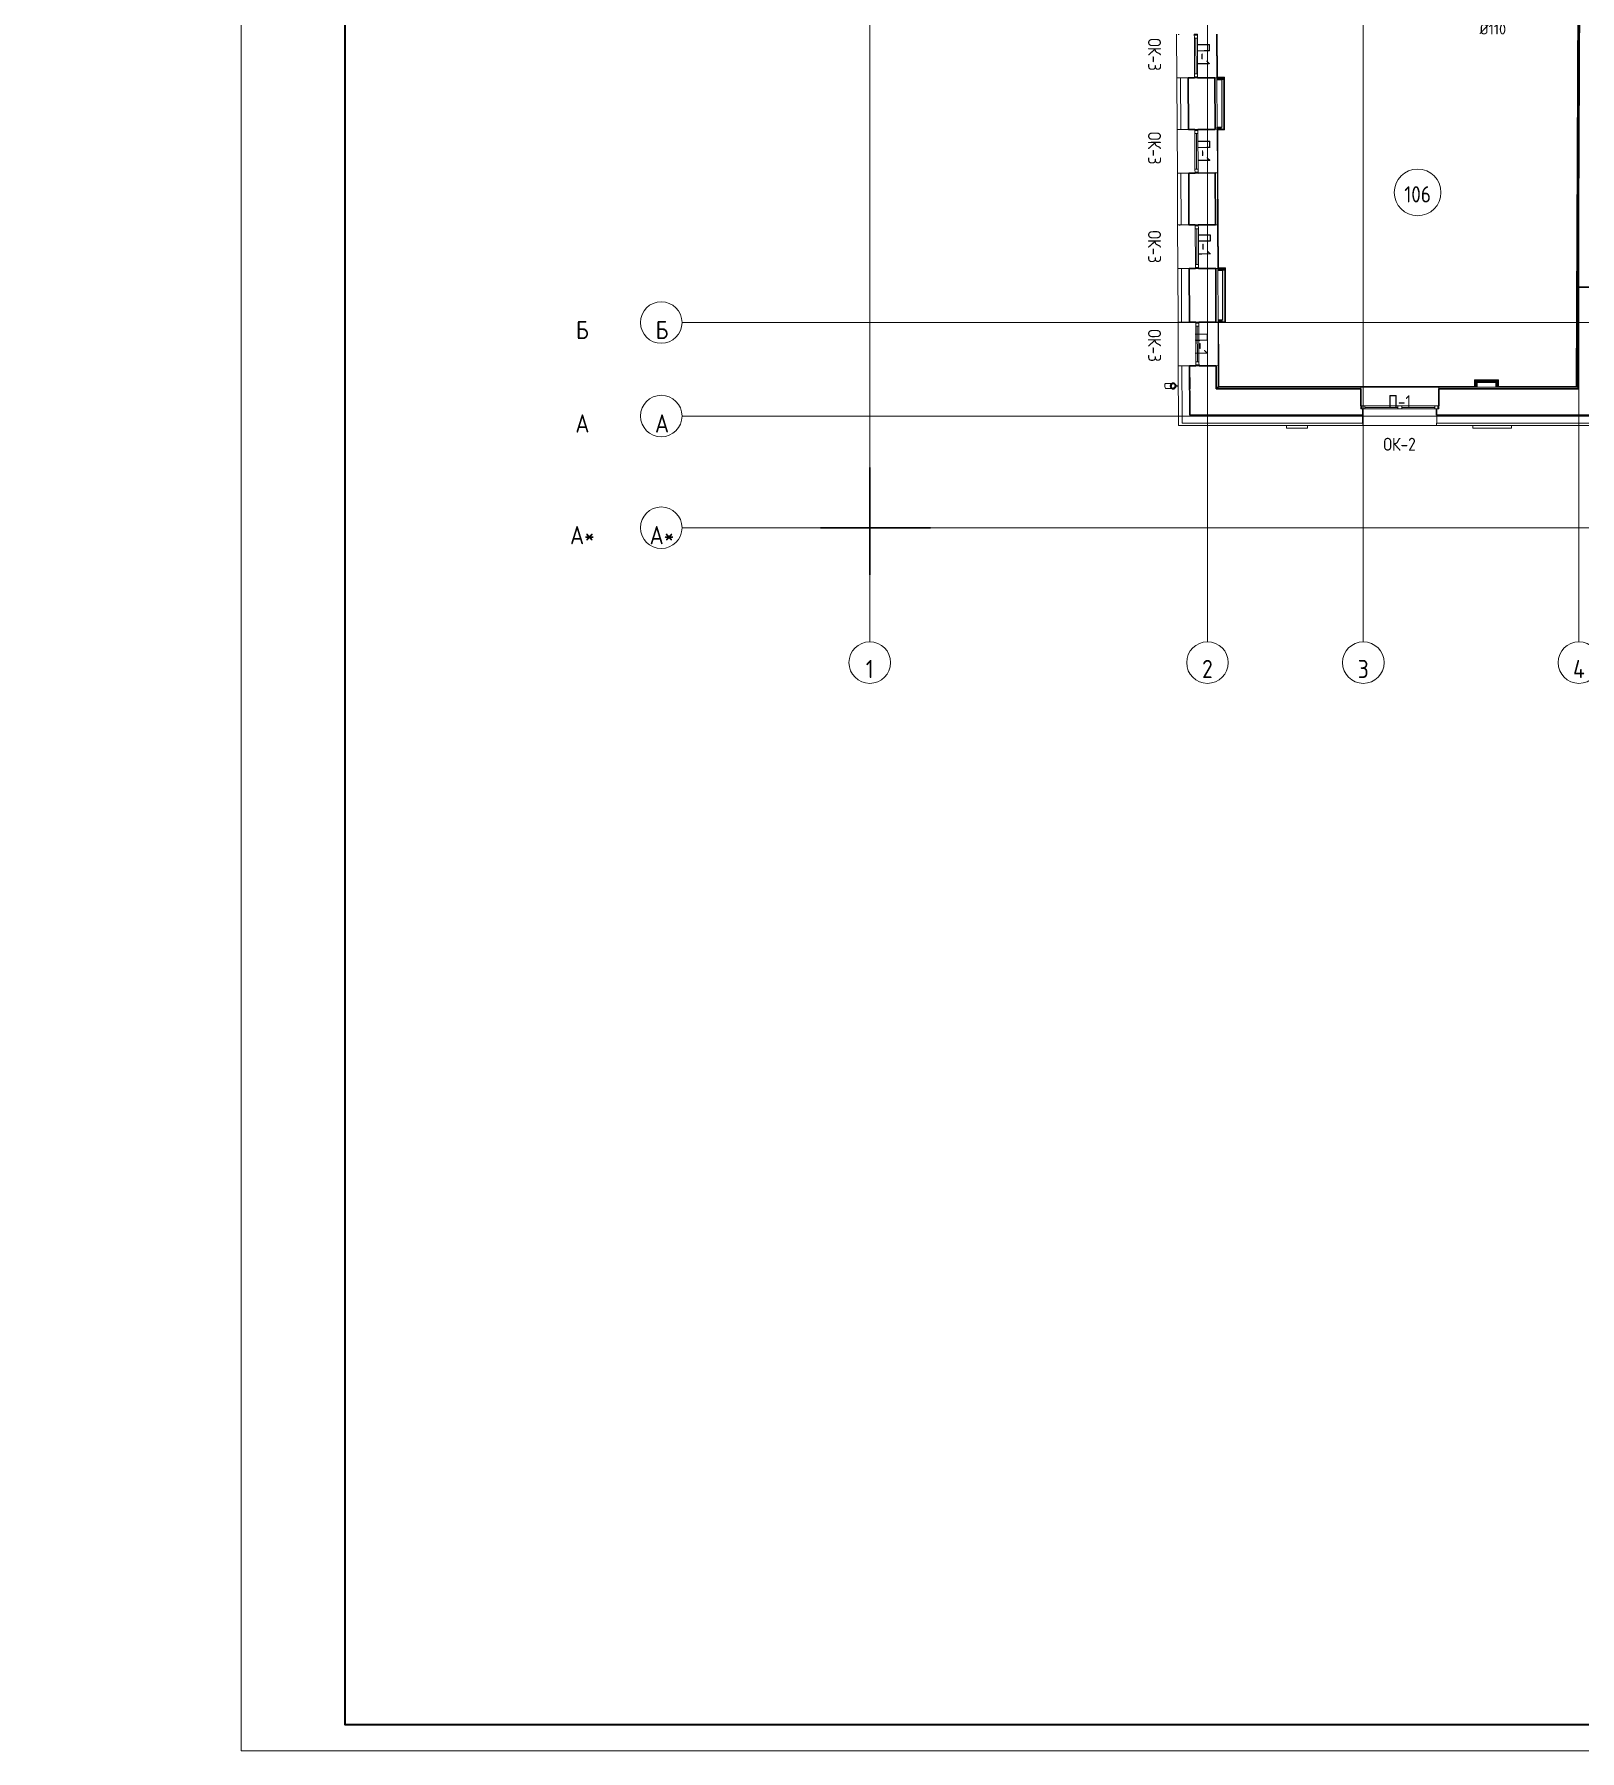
# Model space of a CAD drawing. Header units: millimetres. Extents: x -10178924 to 11692288, y -947381 to 58396.
# Drawn here: x -22581 to 7164, y -117564 to -84525 of the extents above; entities that cross this region are included whole.
import ezdxf
from ezdxf import colors
from ezdxf.entities.mleader import LeaderData, LeaderLine
from ezdxf.math import Vec2, Vec3

# ---------------------------------------------------------------- set-up
doc = ezdxf.new("R2010")
doc.units = ezdxf.units.MM
doc.linetypes.add('ADSK_Линия сетки', pattern=[25, 20, -2.5, 0, -2.5])
for name, color, linetype, lineweight in [('!К1', 32, 'Continuous', 30), ('_ Окна', 7, 'Continuous', 9), ('_0', 7, 'Continuous', 25), ('Аннотация', 7, 'Continuous', 18), ('Выноски ВК', 7, 'Continuous', 0), ('Марки окон', 7, 'Continuous', 20), ('Обобщенные модели', 7, 'Continuous', 18), ('Окна', 7, 'Continuous', 9), ('Оси', 253, 'Continuous', 9), ('Перекрытие', 7, 'Continuous', 18), ('Стены внутренние', 7, 'Continuous', 18), ('Стены наружные', 7, 'Continuous', 18), ('Стены несущие', 7, 'Continuous', 30), ('Стены отделка', 7, 'Continuous', 30), ('Стены штриховка', 7, 'Continuous', 9), ('ШТРИХОВКА', 252, 'Continuous', 15)]:
    doc.layers.add(name, color=color, linetype=linetype, lineweight=lineweight)
doc.layers.add('_надписи канализация', color=7, linetype='Continuous')
doc.layers.add('PDF _Ramka', color=7, linetype='Continuous')
doc.layers.add('Линии', color=7, linetype='Continuous', lineweight=9, true_color=0x00a600)
doc.styles.add('GOST Common', font='GOST_Common.ttf', dxfattribs={"width": 0.9, "height": 350})
doc.styles.add('GOST Common_1', font='GOST_Common.ttf', dxfattribs={"width": 0.9, "height": 250})
doc.styles.add('GOST Common_2', font='GOST_Common.ttf', dxfattribs={"width": 0.9, "height": 250})
doc.styles.add('ISOCPEUR', font='isocpeui.ttf', dxfattribs={"width": 0.9})
doc.styles.add('PDF ISOCPEUR', font='isocpeur.ttf')

# ---------------------------------------------------------------- blocks, each defined once
blk = doc.blocks.new('Ось сетки - Круг_Ø8 мм-8258-План подвала')
at = {"layer": 'Оси', "lineweight": 20}
for start, end in [(360, 180), (180, 360)]:
    blk.add_arc((0, 0), 4, start, end, dxfattribs=at)
blk = doc.blocks.new('оси')
at = {"layer": 'Оси', "linetype": 'ADSK_Линия сетки'}
for p, q in [((0, -2196), (0, 46265)), ((6500, -2196), (6500, 46378)), ((9500, -2196), (9500, 46378)), ((13650, -2196), (13650, 23921)), ((-3614, 3950), (62615, 3950)), ((-3614, 2150), (62505, 2150)), ((-3614, 0), (62505, 0))]:
    blk.add_line(p, q, dxfattribs=at)
at = {"layer": 'Оси', "lineweight": 20, "xscale": 99.99999999999993, "yscale": 99.99999999999993, "zscale": 99.99999999999993, "rotation": 270}
for p in [(-4014, 3950), (-4014, 2150), (-4014, 0)]:
    blk.add_blockref('Ось сетки - Круг_Ø8 мм-8258-План подвала', p, dxfattribs=at)
at = {"layer": 'Оси', "lineweight": 20, "xscale": 99.99999999999993, "yscale": 99.99999999999993, "zscale": 99.99999999999993}
for p in [(0, -2596), (6500, -2596), (9500, -2596), (13650, -2596)]:
    blk.add_blockref('Ось сетки - Круг_Ø8 мм-8258-План подвала', p, dxfattribs=at)
at = {"layer": 'Оси', "char_height": 350, "attachment_point": 5, "line_spacing_factor": 1.022766, "style": 'GOST Common'}
for s, insert, width in [('\\pxqc,t0.25714,0.51429,0.77143,1.02857,1.28571,1.54286,1.8,2.05714,2.31429,2.57143,2.82857,3.08571,3.34286,3.6,3.85714,4.11429,4.37143,4.62857,4.88571,5.14286,5.4,5.65714,5.91429,6.17143,6.42857,6.68571,6.94286,7.2,7.45714,7.71429,7.97143,8.22857;{Б}', (-3999, 3807), 261.9), ('\\pxqc,t0.25714,0.51429,0.77143,1.02857,1.28571,1.54286,1.8,2.05714,2.31429,2.57143,2.82857,3.08571,3.34286,3.6,3.85714,4.11429,4.37143,4.62857,4.88571,5.14286,5.4,5.65714,5.91429,6.17143,6.42857,6.68571,6.94286,7.2,7.45714,7.71429,7.97143,8.22857;{А}', (-3999, 2007), 291.6), ('\\pxqc,t0.25714,0.51429,0.77143,1.02857,1.28571,1.54286,1.8,2.05714,2.31429,2.57143,2.82857,3.08571,3.34286,3.6,3.85714,4.11429,4.37143,4.62857,4.88571,5.14286,5.4,5.65714,5.91429,6.17143,6.42857,6.68571,6.94286,7.2,7.45714,7.71429,7.97143,8.22857;{А*}', (-4000, -143), 512.1), ('\\pxqc,t0.25714,0.51429,0.77143,1.02857,1.28571,1.54286,1.8,2.05714,2.31429,2.57143,2.82857,3.08571,3.34286,3.6,3.85714,4.11429,4.37143,4.62857,4.88571,5.14286,5.4,5.65714,5.91429,6.17143,6.42857,6.68571,6.94286,7.2,7.45714,7.71429,7.97143,8.22857;{1}', (-1, -2719), 161.1), ('\\pxqc,t0.25714,0.51429,0.77143,1.02857,1.28571,1.54286,1.8,2.05714,2.31429,2.57143,2.82857,3.08571,3.34286,3.6,3.85714,4.11429,4.37143,4.62857,4.88571,5.14286,5.4,5.65714,5.91429,6.17143,6.42857,6.68571,6.94286,7.2,7.45714,7.71429,7.97143,8.22857;{2}', (6499, -2719), 232.2), ('\\pxqc,t0.25714,0.51429,0.77143,1.02857,1.28571,1.54286,1.8,2.05714,2.31429,2.57143,2.82857,3.08571,3.34286,3.6,3.85714,4.11429,4.37143,4.62857,4.88571,5.14286,5.4,5.65714,5.91429,6.17143,6.42857,6.68571,6.94286,7.2,7.45714,7.71429,7.97143,8.22857;{3}', (9499, -2719), 225.9), ('\\pxqc,t0.25714,0.51429,0.77143,1.02857,1.28571,1.54286,1.8,2.05714,2.31429,2.57143,2.82857,3.08571,3.34286,3.6,3.85714,4.11429,4.37143,4.62857,4.88571,5.14286,5.4,5.65714,5.91429,6.17143,6.42857,6.68571,6.94286,7.2,7.45714,7.71429,7.97143,8.22857;{4}', (13650, -2719), 261.9)]:
    blk.add_mtext(s, dxfattribs=dict(at, insert=insert, width=width))
blk = doc.blocks.new('Водосток - Тип 1 _карниз больше 490мм_-5158525-План 1-го этажа')
at = {"layer": 'Обобщенные модели', "lineweight": 9}
h = blk.add_hatch(dxfattribs=at)
h.set_pattern_fill('FP_14', color=256, style=0, pattern_type=2)
h.set_pattern_definition([(314.728, (-451.3, -498.1), (106.568, 105.561), [])])
h.paths.add_polyline_path([(76, 171), (77, 147), (86, 129), (103, 115), (125, 110), (147, 115), (164, 129), (174, 150), (174, 171), (164, 191), (145, 206), (125, 210), (102, 204), (86, 191), (76, 171)])
at = {"layer": 'Обобщенные модели'}
for p, q in [((75, 306), (75, 264)), ((120, 109), (120, 60)), ((130, 60), (130, 109)), ((175, 264), (175, 306))]:
    blk.add_line(p, q, dxfattribs=at)
at = {"layer": 'Обобщенные модели', "flags": 128}
for points in [[(75, 173), (75, 174), (75, 177), (75, 180), (75, 183), (75, 186), (75, 190), (75, 193), (75, 197), (75, 201), (75, 205), (75, 210), (75, 214), (75, 219), (75, 224), (75, 229), (75, 234), (75, 239), (75, 245), (75, 250), (75, 256), (75, 261), (75, 264)], [(175, 264), (175, 258), (175, 252), (175, 247), (175, 242), (175, 236), (175, 231), (175, 226), (175, 221), (175, 216), (175, 212), (175, 207), (175, 203), (175, 199), (175, 195), (175, 191), (175, 188), (175, 184), (175, 181), (175, 178), (175, 175), (175, 173)]]:
    blk.add_lwpolyline(points, dxfattribs=at)
at = {"layer": 'Обобщенные модели'}
for start, end in [(90, 270), (270, 90)]:
    blk.add_arc((125, 160), 52, start, end, dxfattribs=at)
at = {"layer": 'Обобщенные модели', "lineweight": 40}
for start, end in [(90, 270), (270, 90)]:
    blk.add_arc((125, 160), 50, start, end, dxfattribs=at)
at = {"layer": 'Обобщенные модели'}
for start_param, end_param in [(4.712389, 6.283185), (3.141593, 4.712389)]:
    blk.add_ellipse((125, 306), major_axis=(-50, 0), ratio=0.309017, start_param=start_param, end_param=end_param, dxfattribs=at)
blk = doc.blocks.new('окна_rehau_однопольное_фрамуга_сверху - 800х2240 _нов_-2056536-План 1-го этажа')
at = {"layer": '_ Окна', "lineweight": 18}
for p, q in [((-420, 75), (-420, 135)), ((-420, 135), (-344, 135)), ((-344, 75), (-420, 75)), ((-344, 135), (-344, 75)), ((344, 135), (344, 75)), ((420, 135), (344, 135)), ((344, 75), (420, 75)), ((420, 75), (420, 135))]:
    blk.add_line(p, q, dxfattribs=at)
at = {"layer": '_ Окна'}
for p, q in [((-400, 75), (-400, 135)), ((-344, 105), (344, 105)), ((400, 75), (400, 135))]:
    blk.add_line(p, q, dxfattribs=at)
at = {"layer": 'Окна'}
for p, q in [((-420, 135), (-420, 75)), ((-344, 135), (-420, 135)), ((-420, 75), (-344, 75)), ((-344, 135), (344, 135)), ((344, 75), (-344, 75)), ((420, 135), (344, 135)), ((344, 75), (420, 75)), ((420, 75), (420, 135))]:
    blk.add_line(p, q, dxfattribs=at)
blk = doc.blocks.new('окна_rehau_однопольное_фрамуга_сверху - 800х2240 _нов_-V44-План 1-го этажа')
at = {"layer": '_ Окна', "lineweight": 18}
for p, q in [((-420, 75), (-420, 135)), ((-420, 135), (-344, 135)), ((-344, 75), (-420, 75)), ((-344, 135), (-344, 75)), ((344, 135), (344, 75)), ((420, 135), (344, 135)), ((344, 75), (420, 75)), ((420, 75), (420, 135))]:
    blk.add_line(p, q, dxfattribs=at)
at = {"layer": '_ Окна'}
for p, q in [((-400, 75), (-400, 135)), ((-344, 105), (344, 105)), ((400, 75), (400, 135))]:
    blk.add_line(p, q, dxfattribs=at)
at = {"layer": 'Окна'}
for p, q in [((-420, 135), (-420, 75)), ((-344, 135), (-420, 135)), ((-420, 75), (-344, 75)), ((-344, 135), (344, 135)), ((344, 75), (-344, 75)), ((420, 135), (344, 135)), ((344, 75), (420, 75)), ((420, 75), (420, 135))]:
    blk.add_line(p, q, dxfattribs=at)
blk = doc.blocks.new('окна_rehau_однопольное_фрамуга_сверху - 800х2240 _нов_-V45-План 1-го этажа')
at = {"layer": '_ Окна', "lineweight": 18}
for p, q in [((-420, 75), (-420, 135)), ((-420, 135), (-344, 135)), ((-344, 75), (-420, 75)), ((-344, 135), (-344, 75)), ((344, 135), (344, 75)), ((420, 135), (344, 135)), ((344, 75), (420, 75)), ((420, 75), (420, 135))]:
    blk.add_line(p, q, dxfattribs=at)
at = {"layer": '_ Окна'}
for p, q in [((-400, 75), (-400, 135)), ((-344, 105), (344, 105)), ((400, 75), (400, 135))]:
    blk.add_line(p, q, dxfattribs=at)
at = {"layer": 'Окна'}
for p, q in [((-420, 135), (-420, 75)), ((-344, 135), (-420, 135)), ((-420, 75), (-344, 75)), ((-344, 135), (344, 135)), ((344, 75), (-344, 75)), ((420, 135), (344, 135)), ((344, 75), (420, 75)), ((420, 75), (420, 135))]:
    blk.add_line(p, q, dxfattribs=at)
blk = doc.blocks.new('окна_rehau_двупольное_2_фрамуги - 1460х2440 _нов_-2128967-План 1-го этажа')
at = {"layer": '_ Окна', "lineweight": 18}
for p, q in [((-750, 75), (-750, 135)), ((-750, 135), (-674, 135)), ((-674, 75), (-750, 75)), ((-674, 135), (-674, 75)), ((-38, 75), (-38, 135)), ((-38, 135), (38, 135)), ((38, 75), (-38, 75)), ((38, 135), (38, 75)), ((674, 135), (674, 75)), ((750, 135), (674, 135)), ((674, 75), (750, 75)), ((750, 75), (750, 135))]:
    blk.add_line(p, q, dxfattribs=at)
at = {"layer": '_ Окна'}
for p, q in [((-730, 75), (-730, 135)), ((-674, 105), (-38, 105)), ((38, 105), (674, 105)), ((730, 75), (730, 135))]:
    blk.add_line(p, q, dxfattribs=at)
at = {"layer": 'Окна'}
for p, q in [((-750, 135), (-750, 75)), ((-674, 135), (-750, 135)), ((-750, 75), (-674, 75)), ((-674, 135), (-38, 135)), ((-38, 75), (-674, 75)), ((38, 135), (-38, 135)), ((-38, 75), (38, 75)), ((38, 135), (674, 135)), ((674, 75), (38, 75)), ((750, 135), (674, 135)), ((674, 75), (750, 75)), ((750, 75), (750, 135))]:
    blk.add_line(p, q, dxfattribs=at)
blk = doc.blocks.new('1 этаж')
at = {"layer": 'Стены внутренние'}
for points in [[(182, -60284), (316, -60284), (316, -60244), (182, -60245), (182, -60276)], [(316, -61234), (316, -61234), (316, -60284), (276, -60284), (276, -61234), (316, -61234)], [(186, -61234), (276, -61234), (276, -61194), (185, -61194), (186, -61234)], [(292, -63954), (332, -63954), (332, -63914), (200, -63915), (200, -63954), (203, -63954)], [(332, -64944), (332, -64944), (332, -63954), (292, -63954), (292, -64944)], [(213, -64944), (292, -64944), (292, -64904), (213, -64904), (213, -64944)], [(5152, -66199), (5191, -66199), (5191, -66069), (5151, -66069), (5151, -66199)], [(5551, -66109), (5591, -66109), (5591, -66069), (5191, -66069), (5191, -66109), (5402, -66109)], [(5591, -66199), (5591, -66109), (5551, -66109), (5551, -66199)]]:
    blk.add_hatch(color=256, dxfattribs=at).paths.add_polyline_path(points)
at = {"layer": 'Линии', "color": 7}
blk.add_circle((4045, -62450), 450, dxfattribs=at)
at = {"layer": 'Перекрытие'}
for p, q in [((181, -60244), (182, -60244)), ((198, -63914), (200, -63914))]:
    blk.add_line(p, q, dxfattribs=at)
at = {"layer": 'Стены внутренние'}
for p, q in [((177, -59403), (181, -60243)), ((186, -61235), (190, -62075)), ((194, -63073), (198, -63913)), ((203, -64945), (207, -65785)), ((2951, -66199), (4451, -66199))]:
    blk.add_line(p, q, dxfattribs=at)
at = {"layer": 'Стены наружные'}
for p, q in [((-589, -60247), (-593, -59407)), ((-563, -59408), (-543, -59408)), ((189, -59403), (193, -60232)), ((193, -60243), (191, -60243)), ((-580, -62079), (-584, -61239)), ((-554, -61240), (-554, -61239)), ((-554, -61240), (-534, -61240)), ((-534, -61239), (-534, -61240)), ((226, -61246), (198, -61246)), ((198, -61246), (202, -62075)), ((-530, -62078), (-550, -62078)), ((-572, -63917), (-576, -63077)), ((-546, -63078), (-526, -63078)), ((206, -63073), (210, -63902)), ((210, -63913), (208, -63913)), ((-563, -65789), (-567, -64949)), ((243, -64956), (215, -64956)), ((215, -64956), (219, -65785)), ((-533, -65788), (-513, -65788)), ((2951, -66187), (4451, -66187)), ((4406, -66939), (2991, -66939))]:
    blk.add_line(p, q, dxfattribs=at)
at = {"layer": 'Стены несущие'}
for p, q in [((7138, -64272), (7164, -57713)), ((-249, -60245), (-369, -60246)), ((-369, -60246), (-364, -61238)), ((-364, -61238), (-369, -60246)), ((141, -60244), (-189, -60245)), ((141, -60244), (146, -61236)), ((-364, -61238), (-244, -61237)), ((-184, -61237), (146, -61236)), ((-240, -62077), (-360, -62078)), ((-360, -62078), (-356, -63076)), ((-356, -63076), (-360, -62078)), ((150, -62076), (-180, -62077)), ((154, -63074), (150, -62076)), ((-356, -63076), (-236, -63075)), ((-176, -63075), (154, -63074)), ((-232, -63915), (-352, -63916)), ((-352, -63916), (-347, -64948)), ((-347, -64948), (-352, -63916)), ((158, -63914), (-172, -63915)), ((158, -63914), (163, -64946)), ((7138, -64272), (7138, -66229)), ((7138, -64272), (8191, -64272)), ((7138, -64272), (7518, -64273)), ((-347, -64948), (-227, -64947)), ((-167, -64947), (163, -64946)), ((-223, -65787), (-343, -65788)), ((-343, -65788), (-338, -66739)), ((-341, -66229), (-343, -65788)), ((167, -65786), (-163, -65787)), ((169, -66229), (167, -65786)), ((169, -66229), (2951, -66229)), ((2951, -66559), (2951, -66229)), ((4451, -66229), (4451, -66559)), ((7138, -66229), (4451, -66229)), ((2991, -66739), (2991, -66619)), ((4406, -66619), (4406, -66739)), ((2991, -66739), (-338, -66739)), ((7648, -66739), (4406, -66739))]:
    blk.add_line(p, q, dxfattribs=at)
at = {"layer": 'Стены отделка', "lineweight": 9}
for p, q in [((7128, -58783), (7099, -66187)), ((7110, -66199), (7140, -58771)), ((-589, -60247), (-584, -61239)), ((-519, -60247), (-589, -60247)), ((-369, -60246), (-519, -60247)), ((191, -60243), (141, -60244)), ((181, -60243), (186, -61234)), ((181, -60244), (316, -60244)), ((182, -60244), (182, -60284)), ((182, -60284), (276, -60284)), ((326, -60232), (193, -60232)), ((193, -60232), (193, -60243)), ((276, -60284), (276, -61194)), ((316, -61234), (316, -60244)), ((328, -61244), (328, -60234)), ((-584, -61239), (-514, -61239)), ((-514, -61239), (-364, -61238)), ((146, -61236), (226, -61235)), ((276, -61194), (182, -61194)), ((182, -61194), (182, -61234)), ((316, -61234), (182, -61234)), ((186, -61234), (186, -61235)), ((226, -61235), (226, -61246)), ((226, -61246), (326, -61246)), ((-580, -62079), (-576, -63077)), ((-510, -62079), (-580, -62079)), ((-360, -62078), (-510, -62079)), ((202, -62075), (150, -62076)), ((194, -63073), (190, -62075)), ((206, -63073), (202, -62075)), ((-576, -63077), (-506, -63077)), ((-506, -63077), (-356, -63076)), ((154, -63074), (206, -63073)), ((-572, -63917), (-567, -64949)), ((-502, -63917), (-572, -63917)), ((-352, -63916), (-502, -63917)), ((208, -63913), (158, -63914)), ((198, -63913), (203, -64944)), ((198, -63914), (332, -63914)), ((200, -63914), (200, -63954)), ((200, -63954), (292, -63954)), ((342, -63902), (210, -63902)), ((210, -63902), (210, -63913)), ((292, -63954), (292, -64904)), ((332, -64944), (332, -63914)), ((344, -64954), (344, -63904)), ((7130, -66199), (7138, -64272)), ((-567, -64949), (-497, -64949)), ((-497, -64949), (-347, -64948)), ((163, -64946), (243, -64945)), ((332, -64944), (203, -64944)), ((203, -64944), (203, -64945)), ((292, -64904), (213, -64904)), ((213, -64904), (213, -64944)), ((243, -64945), (243, -64956)), ((243, -64956), (342, -64956)), ((-563, -65789), (-557, -66939)), ((-493, -65789), (-563, -65789)), ((-343, -65788), (-493, -65789)), ((219, -65785), (167, -65786)), ((207, -65785), (209, -66229)), ((221, -66187), (219, -65785)), ((5139, -66059), (5139, -66187)), ((5601, -66057), (5141, -66057)), ((5591, -66069), (5151, -66069)), ((5151, -66201), (5151, -66069)), ((5591, -66199), (5591, -66069)), ((5603, -66187), (5603, -66059)), ((-338, -66739), (-341, -66229)), ((169, -66229), (169, -66229)), ((169, -66229), (209, -66229)), ((189, -66199), (189, -66229)), ((189, -66199), (2951, -66199)), ((2951, -66187), (221, -66187)), ((2951, -66229), (2951, -66187)), ((4451, -66187), (4451, -66229)), ((5139, -66187), (4451, -66187)), ((4451, -66199), (7138, -66199)), ((5151, -66201), (5191, -66201)), ((5191, -66109), (5551, -66109)), ((5191, -66201), (5191, -66109)), ((5551, -66109), (5551, -66199)), ((7099, -66187), (5603, -66187)), ((7110, -66199), (7130, -66199)), ((-557, -66939), (2991, -66939)), ((-487, -66889), (-488, -66739)), ((-488, -66739), (-487, -66889)), ((1523, -66939), (1523, -66989)), ((1523, -66989), (1923, -66989)), ((1923, -66989), (1923, -66939)), ((2985, -66889), (2985, -66739)), ((2991, -66889), (2985, -66889)), ((2991, -66939), (2991, -66889)), ((4415, -66889), (4406, -66889)), ((4406, -66889), (4406, -66939)), ((4406, -66939), (7848, -66939)), ((4415, -66739), (4415, -66889)), ((5109, -66939), (5109, -66989)), ((5109, -66989), (5850, -66989)), ((5850, -66989), (5850, -66939))]:
    blk.add_line(p, q, dxfattribs=at)
at = {"layer": 'Стены штриховка'}
for p, q in [((7130, -58781), (7100, -66189)), ((-514, -61239), (-519, -60247)), ((-519, -60247), (-514, -61239)), ((193, -60234), (328, -60234)), ((326, -61246), (326, -60232)), ((328, -60232), (326, -60232)), ((328, -60234), (328, -60232)), ((226, -61244), (328, -61244)), ((326, -61246), (328, -61246)), ((328, -61246), (328, -61244)), ((-506, -63077), (-510, -62079)), ((-510, -62079), (-506, -63077)), ((204, -63073), (200, -62075)), ((-497, -64949), (-502, -63917)), ((-502, -63917), (-497, -64949)), ((210, -63904), (344, -63904)), ((342, -64956), (342, -63902)), ((344, -63902), (342, -63902)), ((344, -63904), (344, -63902)), ((243, -64954), (344, -64954)), ((342, -64956), (344, -64956)), ((344, -64956), (344, -64954)), ((-488, -66739), (-493, -65789)), ((-493, -65789), (-488, -66739)), ((219, -66189), (217, -65785)), ((5141, -66057), (5139, -66057)), ((5139, -66057), (5139, -66059)), ((5139, -66059), (5603, -66059)), ((5141, -66189), (5141, -66057)), ((5601, -66189), (5601, -66057)), ((5603, -66057), (5601, -66057)), ((5603, -66059), (5603, -66057)), ((2951, -66189), (219, -66189)), ((5141, -66189), (4451, -66189)), ((7100, -66189), (5601, -66189)), ((2985, -66889), (-487, -66889)), ((4415, -66889), (7648, -66889))]:
    blk.add_line(p, q, dxfattribs=at)
blk.add_blockref('оси', (-6500, -68905))
at = {"layer": 'Обобщенные модели', "rotation": 90.27247415019644}
blk.add_blockref('Водосток - Тип 1 _карниз больше 490мм_-5158525-План 1-го этажа', (-500, -66301), dxfattribs=at)
at = {"layer": 'Окна'}
for name, p, rotation in [('окна_rehau_однопольное_фрамуга_сверху - 800х2240 _нов_-2056536-План 1-го этажа', (-116, -59825), 90.27247415019606), ('окна_rehau_однопольное_фрамуга_сверху - 800х2240 _нов_-V44-План 1-го этажа', (-107, -61657), 90.27247415019606), ('окна_rehau_однопольное_фрамуга_сверху - 800х2240 _нов_-V45-План 1-го этажа', (-99, -63495), 90.27247415019606), ('окна_rehau_однопольное_фрамуга_сверху - 800х2240 _нов_-V44-План 1-го этажа', (-90, -65367), 90.27247415019606), ('окна_rehau_двупольное_2_фрамуги - 1460х2440 _нов_-2128967-План 1-го этажа', (3701, -66484), 180)]:
    blk.add_blockref(name, p, dxfattribs=dict(at, rotation=rotation))
at = {"layer": 'Аннотация', "lineweight": 9, "insert": (4045, -62487), "char_height": 312.5, "width": 520.21, "attachment_point": 5, "line_spacing_factor": 1.022766, "style": 'GOST Common'}
blk.add_mtext('106', dxfattribs=at)
at = {"layer": 'Марки окон', "lineweight": 9, "char_height": 250, "attachment_point": 5, "rotation": 270.2725, "line_spacing_factor": 1.022766, "style": 'GOST Common_2'}
for s, insert, width in [('\\pxqc,t1.8,3.6,5.4,7.2,9,10.8,12.6,14.4,16.2,18,19.8,21.6,23.4,25.2,27,28.8,30.6,32.4,34.2,36,37.8,39.6,41.4,43.2,45,46.8,48.6,50.4,52.2,54,55.8,57.6;{ОК-3}', (-1019, -59796), 684.9), ('\\pxqc,t1.8,3.6,5.4,7.2,9,10.8,12.6,14.4,16.2,18,19.8,21.6,23.4,25.2,27,28.8,30.6,32.4,34.2,36,37.8,39.6,41.4,43.2,45,46.8,48.6,50.4,52.2,54,55.8,57.6;{П-1}', (-78, -59792), 458.1), ('\\pxqc,t1.8,3.6,5.4,7.2,9,10.8,12.6,14.4,16.2,18,19.8,21.6,23.4,25.2,27,28.8,30.6,32.4,34.2,36,37.8,39.6,41.4,43.2,45,46.8,48.6,50.4,52.2,54,55.8,57.6;{ОК-3}', (-1019, -61598), 684.9), ('\\pxqc,t1.8,3.6,5.4,7.2,9,10.8,12.6,14.4,16.2,18,19.8,21.6,23.4,25.2,27,28.8,30.6,32.4,34.2,36,37.8,39.6,41.4,43.2,45,46.8,48.6,50.4,52.2,54,55.8,57.6;{П-1}', (-69, -61653), 458.1), ('\\pxqc,t1.8,3.6,5.4,7.2,9,10.8,12.6,14.4,16.2,18,19.8,21.6,23.4,25.2,27,28.8,30.6,32.4,34.2,36,37.8,39.6,41.4,43.2,45,46.8,48.6,50.4,52.2,54,55.8,57.6;{ОК-3}', (-1019, -63496), 684.9), ('\\pxqc,t1.8,3.6,5.4,7.2,9,10.8,12.6,14.4,16.2,18,19.8,21.6,23.4,25.2,27,28.8,30.6,32.4,34.2,36,37.8,39.6,41.4,43.2,45,46.8,48.6,50.4,52.2,54,55.8,57.6;{П-1}', (-60, -63454), 458.1), ('\\pxqc,t1.8,3.6,5.4,7.2,9,10.8,12.6,14.4,16.2,18,19.8,21.6,23.4,25.2,27,28.8,30.6,32.4,34.2,36,37.8,39.6,41.4,43.2,45,46.8,48.6,50.4,52.2,54,55.8,57.6;{ОК-3}', (-1019, -65398), 684.9), ('\\pxqc,t1.8,3.6,5.4,7.2,9,10.8,12.6,14.4,16.2,18,19.8,21.6,23.4,25.2,27,28.8,30.6,32.4,34.2,36,37.8,39.6,41.4,43.2,45,46.8,48.6,50.4,52.2,54,55.8,57.6;{П-1}', (-118, -65364), 458.1)]:
    blk.add_mtext(s, dxfattribs=dict(at, insert=insert, width=width))
at = {"layer": 'Марки окон', "lineweight": 9, "char_height": 250, "attachment_point": 5, "line_spacing_factor": 1.022766, "style": 'GOST Common_2'}
for s, insert, width in [('\\pxqc,t1.8,3.6,5.4,7.2,9,10.8,12.6,14.4,16.2,18,19.8,21.6,23.4,25.2,27,28.8,30.6,32.4,34.2,36,37.8,39.6,41.4,43.2,45,46.8,48.6,50.4,52.2,54,55.8,57.6;{П-1}', (3697, -66478), 458.1), ('\\pxqc,t1.8,3.6,5.4,7.2,9,10.8,12.6,14.4,16.2,18,19.8,21.6,23.4,25.2,27,28.8,30.6,32.4,34.2,36,37.8,39.6,41.4,43.2,45,46.8,48.6,50.4,52.2,54,55.8,57.6;{ОК-2}', (3697, -67298), 684.9)]:
    blk.add_mtext(s, dxfattribs=dict(at, insert=insert, width=width))
at = {"layer": 'Оси', "char_height": 350, "attachment_point": 5, "line_spacing_factor": 1.022766, "style": 'GOST Common_1'}
for s, insert, width in [('\\pxqc,t0.25714,0.51429,0.77143,1.02857,1.28571,1.54286,1.8,2.05714,2.31429,2.57143,2.82857,3.08571,3.34286,3.6,3.85714,4.11429,4.37143,4.62857,4.88571,5.14286,5.4,5.65714,5.91429,6.17143,6.42857,6.68571,6.94286,7.2,7.45714,7.71429,7.97143,8.22857;{Б}', (-12032, -65098), 261.9), ('\\pxqc,t0.25714,0.51429,0.77143,1.02857,1.28571,1.54286,1.8,2.05714,2.31429,2.57143,2.82857,3.08571,3.34286,3.6,3.85714,4.11429,4.37143,4.62857,4.88571,5.14286,5.4,5.65714,5.91429,6.17143,6.42857,6.68571,6.94286,7.2,7.45714,7.71429,7.97143,8.22857;{А}', (-12032, -66898), 291.6), ('\\pxqc,t0.25714,0.51429,0.77143,1.02857,1.28571,1.54286,1.8,2.05714,2.31429,2.57143,2.82857,3.08571,3.34286,3.6,3.85714,4.11429,4.37143,4.62857,4.88571,5.14286,5.4,5.65714,5.91429,6.17143,6.42857,6.68571,6.94286,7.2,7.45714,7.71429,7.97143,8.22857;{А*}', (-12032, -69048), 512.1)]:
    blk.add_mtext(s, dxfattribs=dict(at, insert=insert, width=width))
blk = doc.blocks.new('_None')
blk = doc.blocks.new('Рамка')
at = {"layer": 'PDF _Ramka', "lineweight": 20}
blk.add_lwpolyline([(100287, -596749), (100287, -512657), (-18603, -512657), (-18603, -596749)], close=True, dxfattribs=at)
at = {"layer": 'PDF _Ramka', "lineweight": 40}
blk.add_lwpolyline([(99787, -513153), (-16604, -513153), (-16604, -596246), (99787, -596246)], close=True, dxfattribs=at)

msp = doc.modelspace()

# ---------------------------------------------------------------- linework, layer by layer
at = {"layer": '!К1', "color": 6}
for points in [[(-6500.4, -92864.7), (-6500.4, -94932.1)], [(-5330.3, -94022.9), (-7448.4, -94022.9)]]:
    msp.add_lwpolyline(points, dxfattribs=at)

# ---------------------------------------------------------------- block references
at = {"layer": '_0'}
msp.add_blockref('Рамка', (0, 479185.1), dxfattribs=at)
at = {"layer": 'ШТРИХОВКА'}
msp.add_blockref('1 этаж', (0, -25118), dxfattribs=at)

# ---------------------------------------------------------------- leaders
at = {"layer": '_надписи канализация', "lineweight": -2}
ml = msp.add_multileader_mtext('Standard', dxfattribs=at)
ml.set_content('\\A1;Приямок{\\Fisocp3|c204; }800{\\fArial|b0|i0|c204|p34;х}800х800(h)\\P{\\fArial|b0|i0|c204|p34;с\\Fisocp3|c204; }насосом дренажным {\\A0;\\H0.91667x;ГНОМ 10-10Г\\A1;\\H1.09091x; \\PN=1,1 кВт \\P (1 раб)\\Fisocp3|c204; \\fISOCPEUR|b0|i0|c204|p34;(закрыть рифленым железом)}', color=256, style='ISOCPEUR')
ml.set_leader_properties(lineweight=13)
ml.set_arrow_properties(name='NONE')
ml.build(insert=Vec2(0, 0))
ml.multileader.update_dxf_attribs({"text_left_attachment_type": 6, "text_right_attachment_type": 6, "dogleg_length": 100, "arrow_head_size": 300, "scale": 100})
ctx = ml.context
ctx.base_point, ctx.scale, ctx.char_height, ctx.arrow_head_size, ctx.landing_gap_size, ctx.plane_origin = Vec3(-145291.4, -94662.5), 100, 250, 300, 0.09, Vec3(-154635.5, -95039)
ctx.left_attachment, ctx.right_attachment, ctx.text_align_type = 6, 6, 1
notes = []
notes.append((ctx, [(0, (1, 1, 0), (-145391.4, -94662.5), (1, 0), 100, [(1, [(-147646.4, -96799.7)], 0, [])])]))
ctx.mtext.insert, ctx.mtext.width, ctx.mtext.alignment, ctx.mtext.flow_direction = Vec3(-142614, -94337.5), 5926.326, 2, 5
ml = msp.add_multileader_mtext('Standard', dxfattribs=at)
ml.set_content('\\A1;Приямок{\\Fisocp3|c204; }800{\\fArial|b0|i0|c204|p34;х}800х800(h)\\P{\\fArial|b0|i0|c204|p34;с\\Fisocp3|c204; }насосом дренажным {\\A0;\\H0.91667x;ГНОМ 10-10Г\\A1;\\H1.09091x; \\PN=1,1 кВт \\P (1 раб)\\Fisocp3|c204; \\fISOCPEUR|b0|i0|c204|p34;(закрыть рифленым железом)}', color=256, style='ISOCPEUR')
ml.set_leader_properties(lineweight=13)
ml.set_arrow_properties(name='NONE')
ml.build(insert=Vec2(0, 0))
ml.multileader.update_dxf_attribs({"text_left_attachment_type": 6, "text_right_attachment_type": 6, "dogleg_length": 100, "arrow_head_size": 300, "scale": 100})
ctx = ml.context
ctx.base_point, ctx.scale, ctx.char_height, ctx.arrow_head_size, ctx.landing_gap_size, ctx.plane_origin = Vec3(-145362, -98698.1), 100, 250, 300, 0.09, Vec3(-144983.4, -96462.3)
ctx.left_attachment, ctx.right_attachment, ctx.text_align_type = 6, 6, 1
notes.append((ctx, [(0, (1, 1, 0), (-145462, -98698.1), (1, 0), 100, [(1, [(-147878.1, -99718.5)], 0, [])])]))
ctx.mtext.insert, ctx.mtext.width, ctx.mtext.alignment, ctx.mtext.flow_direction = Vec3(-142684.6, -98373.1), 5926.326, 2, 5
ml = msp.add_multileader_mtext('Standard', dxfattribs=at)
ml.set_content('\\A1;Гаситель напора', color=256, style='ISOCPEUR')
ml.set_leader_properties(lineweight=13)
ml.set_arrow_properties(name='NONE')
ml.build(insert=Vec2(0, 0))
ml.multileader.update_dxf_attribs({"text_left_attachment_type": 6, "text_right_attachment_type": 6, "dogleg_length": 100, "arrow_head_size": 300, "scale": 100})
ctx = ml.context
ctx.base_point, ctx.scale, ctx.char_height, ctx.arrow_head_size, ctx.landing_gap_size, ctx.plane_origin = Vec3(-159044.1, -100766.3), 100, 250, 300, 0.09, Vec3(-167414.3, -99935.1)
ctx.left_attachment, ctx.right_attachment, ctx.text_align_type = 6, 6, 1
notes.append((ctx, [(0, (1, 1, 0), (-159144.1, -100766.3), (1, 0), 100, [(1, [(-160425.1, -101556.4)], 0, [])])]))
ctx.mtext.insert, ctx.mtext.width, ctx.mtext.alignment, ctx.mtext.flow_direction = Vec3(-157802.1, -100441.3), 5926.326, 2, 5
ml = msp.add_multileader_mtext('Standard', dxfattribs=at)
ml.set_content('\\A1;Приямок{\\Fisocp3|c204; }800{\\fArial|b0|i0|c204|p34;х}800х800(h)\\P{\\fArial|b0|i0|c204|p34;с\\Fisocp3|c204; }насосом дренажным {\\A0;\\H0.91667x;ГНОМ 10-10Г\\A1;\\H1.09091x; \\PN=1,1 кВт \\P (1 раб)\\Fisocp3|c204; \\fISOCPEUR|b0|i0|c204|p34;(закрыть рифленым железом)}', color=256, style='ISOCPEUR')
ml.set_leader_properties(lineweight=13)
ml.set_arrow_properties(name='NONE')
ml.build(insert=Vec2(0, 0))
ml.multileader.update_dxf_attribs({"text_left_attachment_type": 6, "text_right_attachment_type": 6, "dogleg_length": 100, "arrow_head_size": 300, "scale": 100})
ctx = ml.context
ctx.base_point, ctx.scale, ctx.char_height, ctx.arrow_head_size, ctx.landing_gap_size, ctx.plane_origin = Vec3(-167644.4, -101824.5), 100, 250, 300, 0.09, Vec3(-168575.1, -100888.7)
ctx.left_attachment, ctx.right_attachment, ctx.text_align_type = 6, 6, 1
notes.append((ctx, [(1, (1, 1, 0), (-162189.6, -101824.5), (-1, 0), 100, [(1, [(-161356.7, -102837.1)], 0, [])])]))
ctx.mtext.insert, ctx.mtext.width, ctx.mtext.alignment, ctx.mtext.flow_direction = Vec3(-165214.7, -101499.5), 5926.326, 2, 5
ml = msp.add_multileader_mtext('Standard', dxfattribs=at)
ml.set_content('\\A1;Система К1', color=256, style='ISOCPEUR')
ml.set_leader_properties(lineweight=13)
ml.set_arrow_properties(name='NONE')
ml.build(insert=Vec2(0, 0))
ml.multileader.update_dxf_attribs({"text_left_attachment_type": 6, "text_right_attachment_type": 6, "dogleg_length": 100, "arrow_head_size": 300, "scale": 100})
ctx = ml.context
ctx.base_point, ctx.scale, ctx.char_height, ctx.arrow_head_size, ctx.landing_gap_size, ctx.plane_origin = Vec3(-159502.3, -102239), 100, 250, 300, 0.09, Vec3(-167374.2, -100059.6)
ctx.left_attachment, ctx.right_attachment, ctx.text_align_type = 6, 6, 1
notes.append((ctx, [(0, (1, 1, 0), (-159602.3, -102239), (1, 0), 100, [(1, [(-160385.1, -101681)], 0, [])])]))
ctx.mtext.insert, ctx.mtext.width, ctx.mtext.alignment, ctx.mtext.flow_direction = Vec3(-158660.3, -101939), 5926.326, 2, 5
ml = msp.add_multileader_mtext('Standard', dxfattribs=at)
ml.set_content('\\A1;Гаситель напора', color=256, style='ISOCPEUR')
ml.set_leader_properties(lineweight=13)
ml.set_arrow_properties(name='NONE')
ml.build(insert=Vec2(0, 0))
ml.multileader.update_dxf_attribs({"text_left_attachment_type": 6, "text_right_attachment_type": 6, "dogleg_length": 100, "arrow_head_size": 300, "scale": 100})
ctx = ml.context
ctx.base_point, ctx.scale, ctx.char_height, ctx.arrow_head_size, ctx.landing_gap_size, ctx.plane_origin = Vec3(-157178.2, -106832.2), 100, 250, 300, 0.09, Vec3(-165306.9, -104797.5)
ctx.left_attachment, ctx.right_attachment, ctx.text_align_type = 6, 6, 1
notes.append((ctx, [(0, (1, 1, 0), (-157278.2, -106832.2), (1, 0), 100, [(2, [(-158317.7, -106418.8), (-158163.8, -106266.3), (-158059.5, -106159.5)], 0, [])])]))
ctx.mtext.insert, ctx.mtext.width, ctx.mtext.alignment, ctx.mtext.flow_direction = Vec3(-155936.3, -106507.2), 5926.326, 2, 5
ml = msp.add_multileader_mtext('Standard', dxfattribs=at)
ml.set_content('\\A1;Система К1', color=256, style='ISOCPEUR')
ml.set_leader_properties(lineweight=13)
ml.set_arrow_properties(name='NONE')
ml.build(insert=Vec2(0, 0))
ml.multileader.update_dxf_attribs({"text_left_attachment_type": 6, "text_right_attachment_type": 6, "dogleg_length": 100, "arrow_head_size": 300, "scale": 100})
ctx = ml.context
ctx.base_point, ctx.scale, ctx.char_height, ctx.arrow_head_size, ctx.landing_gap_size, ctx.plane_origin = Vec3(-157282.1, -107610.7), 100, 250, 300, 0.09, Vec3(-165105.4, -104777.1)
ctx.left_attachment, ctx.right_attachment, ctx.text_align_type = 6, 6, 1
notes.append((ctx, [(0, (1, 1, 0), (-157382.1, -107610.7), (1, 0), 100, [(1, [(-158116.2, -106398.5)], 0, [])])]))
ctx.mtext.insert, ctx.mtext.width, ctx.mtext.alignment, ctx.mtext.flow_direction = Vec3(-156440.1, -107310.7), 5926.326, 2, 5
ml = msp.add_multileader_mtext('Standard', dxfattribs=at)
ml.set_content('\\A1;Гаситель напора', color=256, style='ISOCPEUR')
ml.set_leader_properties(lineweight=13)
ml.set_arrow_properties(name='NONE')
ml.build(insert=Vec2(0, 0))
ml.multileader.update_dxf_attribs({"text_left_attachment_type": 6, "text_right_attachment_type": 6, "dogleg_length": 100, "arrow_head_size": 300, "scale": 100})
ctx = ml.context
ctx.base_point, ctx.scale, ctx.char_height, ctx.arrow_head_size, ctx.landing_gap_size, ctx.plane_origin = Vec3(-166273.5, -108116.1), 100, 250, 300, 0.09, Vec3(-169364.7, -107461.7)
ctx.left_attachment, ctx.right_attachment, ctx.text_align_type = 6, 6, 1
notes.append((ctx, [(1, (1, 1, 0), (-163689.6, -108116.1), (-1, 0), 100, [(1, [(-162375.6, -109083)], 0, [])])]))
ctx.mtext.insert, ctx.mtext.width, ctx.mtext.alignment, ctx.mtext.flow_direction = Vec3(-165114.7, -107791.1), 5926.326, 2, 5
ml = msp.add_multileader_mtext('Standard', dxfattribs=at)
ml.set_content('\\A1;Система К1', color=256, style='ISOCPEUR')
ml.set_leader_properties(lineweight=13)
ml.set_arrow_properties(name='NONE')
ml.build(insert=Vec2(0, 0))
ml.multileader.update_dxf_attribs({"text_left_attachment_type": 6, "text_right_attachment_type": 6, "dogleg_length": 100, "arrow_head_size": 300, "scale": 100})
ctx = ml.context
ctx.base_point, ctx.scale, ctx.char_height, ctx.arrow_head_size, ctx.landing_gap_size, ctx.plane_origin = Vec3(-165082.5, -109077.4), 100, 250, 300, 0.09, Vec3(-169617, -107614.8)
ctx.left_attachment, ctx.right_attachment, ctx.text_align_type = 6, 6, 1
notes.append((ctx, [(1, (1, 1, 0), (-163298.6, -109077.4), (-1, 0), 100, [(1, [(-162627.9, -109236.2)], 0, [])])]))
ctx.mtext.insert, ctx.mtext.width, ctx.mtext.alignment, ctx.mtext.flow_direction = Vec3(-164240.6, -108777.4), 5926.326, 2, 5
ml = msp.add_multileader_mtext('Standard', dxfattribs=at)
ml.set_content('\\A1;Приямок{\\Fisocp3|c204; }800{\\fArial|b0|i0|c204|p34;х}800х800(h)\\P{\\fArial|b0|i0|c204|p34;с\\Fisocp3|c204; }насосом дренажным {\\A0;\\H0.91667x;ГНОМ 10-10Г\\A1;\\H1.09091x; \\PN=1,1 кВт \\P (1 раб)\\Fisocp3|c204; \\fISOCPEUR|b0|i0|c204|p34;(закрыть рифленым железом)}', color=256, style='ISOCPEUR')
ml.set_leader_properties(lineweight=13)
ml.set_arrow_properties(name='NONE')
ml.build(insert=Vec2(0, 0))
ml.multileader.update_dxf_attribs({"text_left_attachment_type": 6, "text_right_attachment_type": 6, "dogleg_length": 100, "arrow_head_size": 300, "scale": 100})
ctx = ml.context
ctx.base_point, ctx.scale, ctx.char_height, ctx.arrow_head_size, ctx.landing_gap_size, ctx.plane_origin = Vec3(-159270.9, -110324.2), 100, 250, 300, 0.09, Vec3(-168114.1, -110205.8)
ctx.left_attachment, ctx.right_attachment, ctx.text_align_type = 6, 6, 1
notes.append((ctx, [(0, (1, 1, 0), (-159370.9, -110324.2), (1, 0), 100, [(1, [(-160885.6, -112226.9)], 0, [])])]))
ctx.mtext.insert, ctx.mtext.width, ctx.mtext.alignment, ctx.mtext.flow_direction = Vec3(-156593.4, -109999.2), 5926.326, 2, 5
at = {"layer": 'Выноски ВК', "ltscale": 50}
ml = msp.add_multileader_mtext('Standard', dxfattribs=at)
ml.set_content('Стояк К1-6 ^J%%C110', color=256, style='PDF ISOCPEUR')
ml.set_leader_properties(color=256, linetype='ByLayer', lineweight=-1)
ml.set_arrow_properties(name='NONE')
ml.build(insert=Vec2(0, 0))
ml.multileader.update_dxf_attribs({"text_left_attachment_type": 6, "text_right_attachment_type": 6, "dogleg_length": 100, "arrow_head_size": 300})
ctx = ml.context
ctx.base_point, ctx.char_height, ctx.arrow_head_size, ctx.landing_gap_size, ctx.plane_origin = Vec3(5238.6, -84234.3), 200, 300, 0, Vec3(-334.1, -79887.4)
ctx.left_attachment, ctx.right_attachment = 6, 6
notes.append((ctx, [(1, (1, 1, 0), (6698.6, -84234.3), (-1, 0), 100, [(1, [(6910.3, -83599.7)], 0, [])])]))
ctx.mtext.insert, ctx.mtext.width, ctx.mtext.flow_direction = Vec3(5238.6, -83994.3), 1434.251, 5
for ctx, leaders in notes:
    for number, flags, end, landing, length, lines in leaders:
        leader = LeaderData()
        leader.index, (leader.has_last_leader_line, leader.has_dogleg_vector, leader.attachment_direction) = number, flags
        leader.last_leader_point, leader.dogleg_vector, leader.dogleg_length = Vec3(end), Vec3(landing), length
        for number, points, colour, breaks in lines:
            line = LeaderLine()
            line.index, line.vertices, line.color, line.breaks = number, Vec3.list(points), colors.encode_raw_color(colour), breaks
            leader.lines.append(line)
        ctx.leaders.append(leader)

doc.saveas('drawing.dxf')
